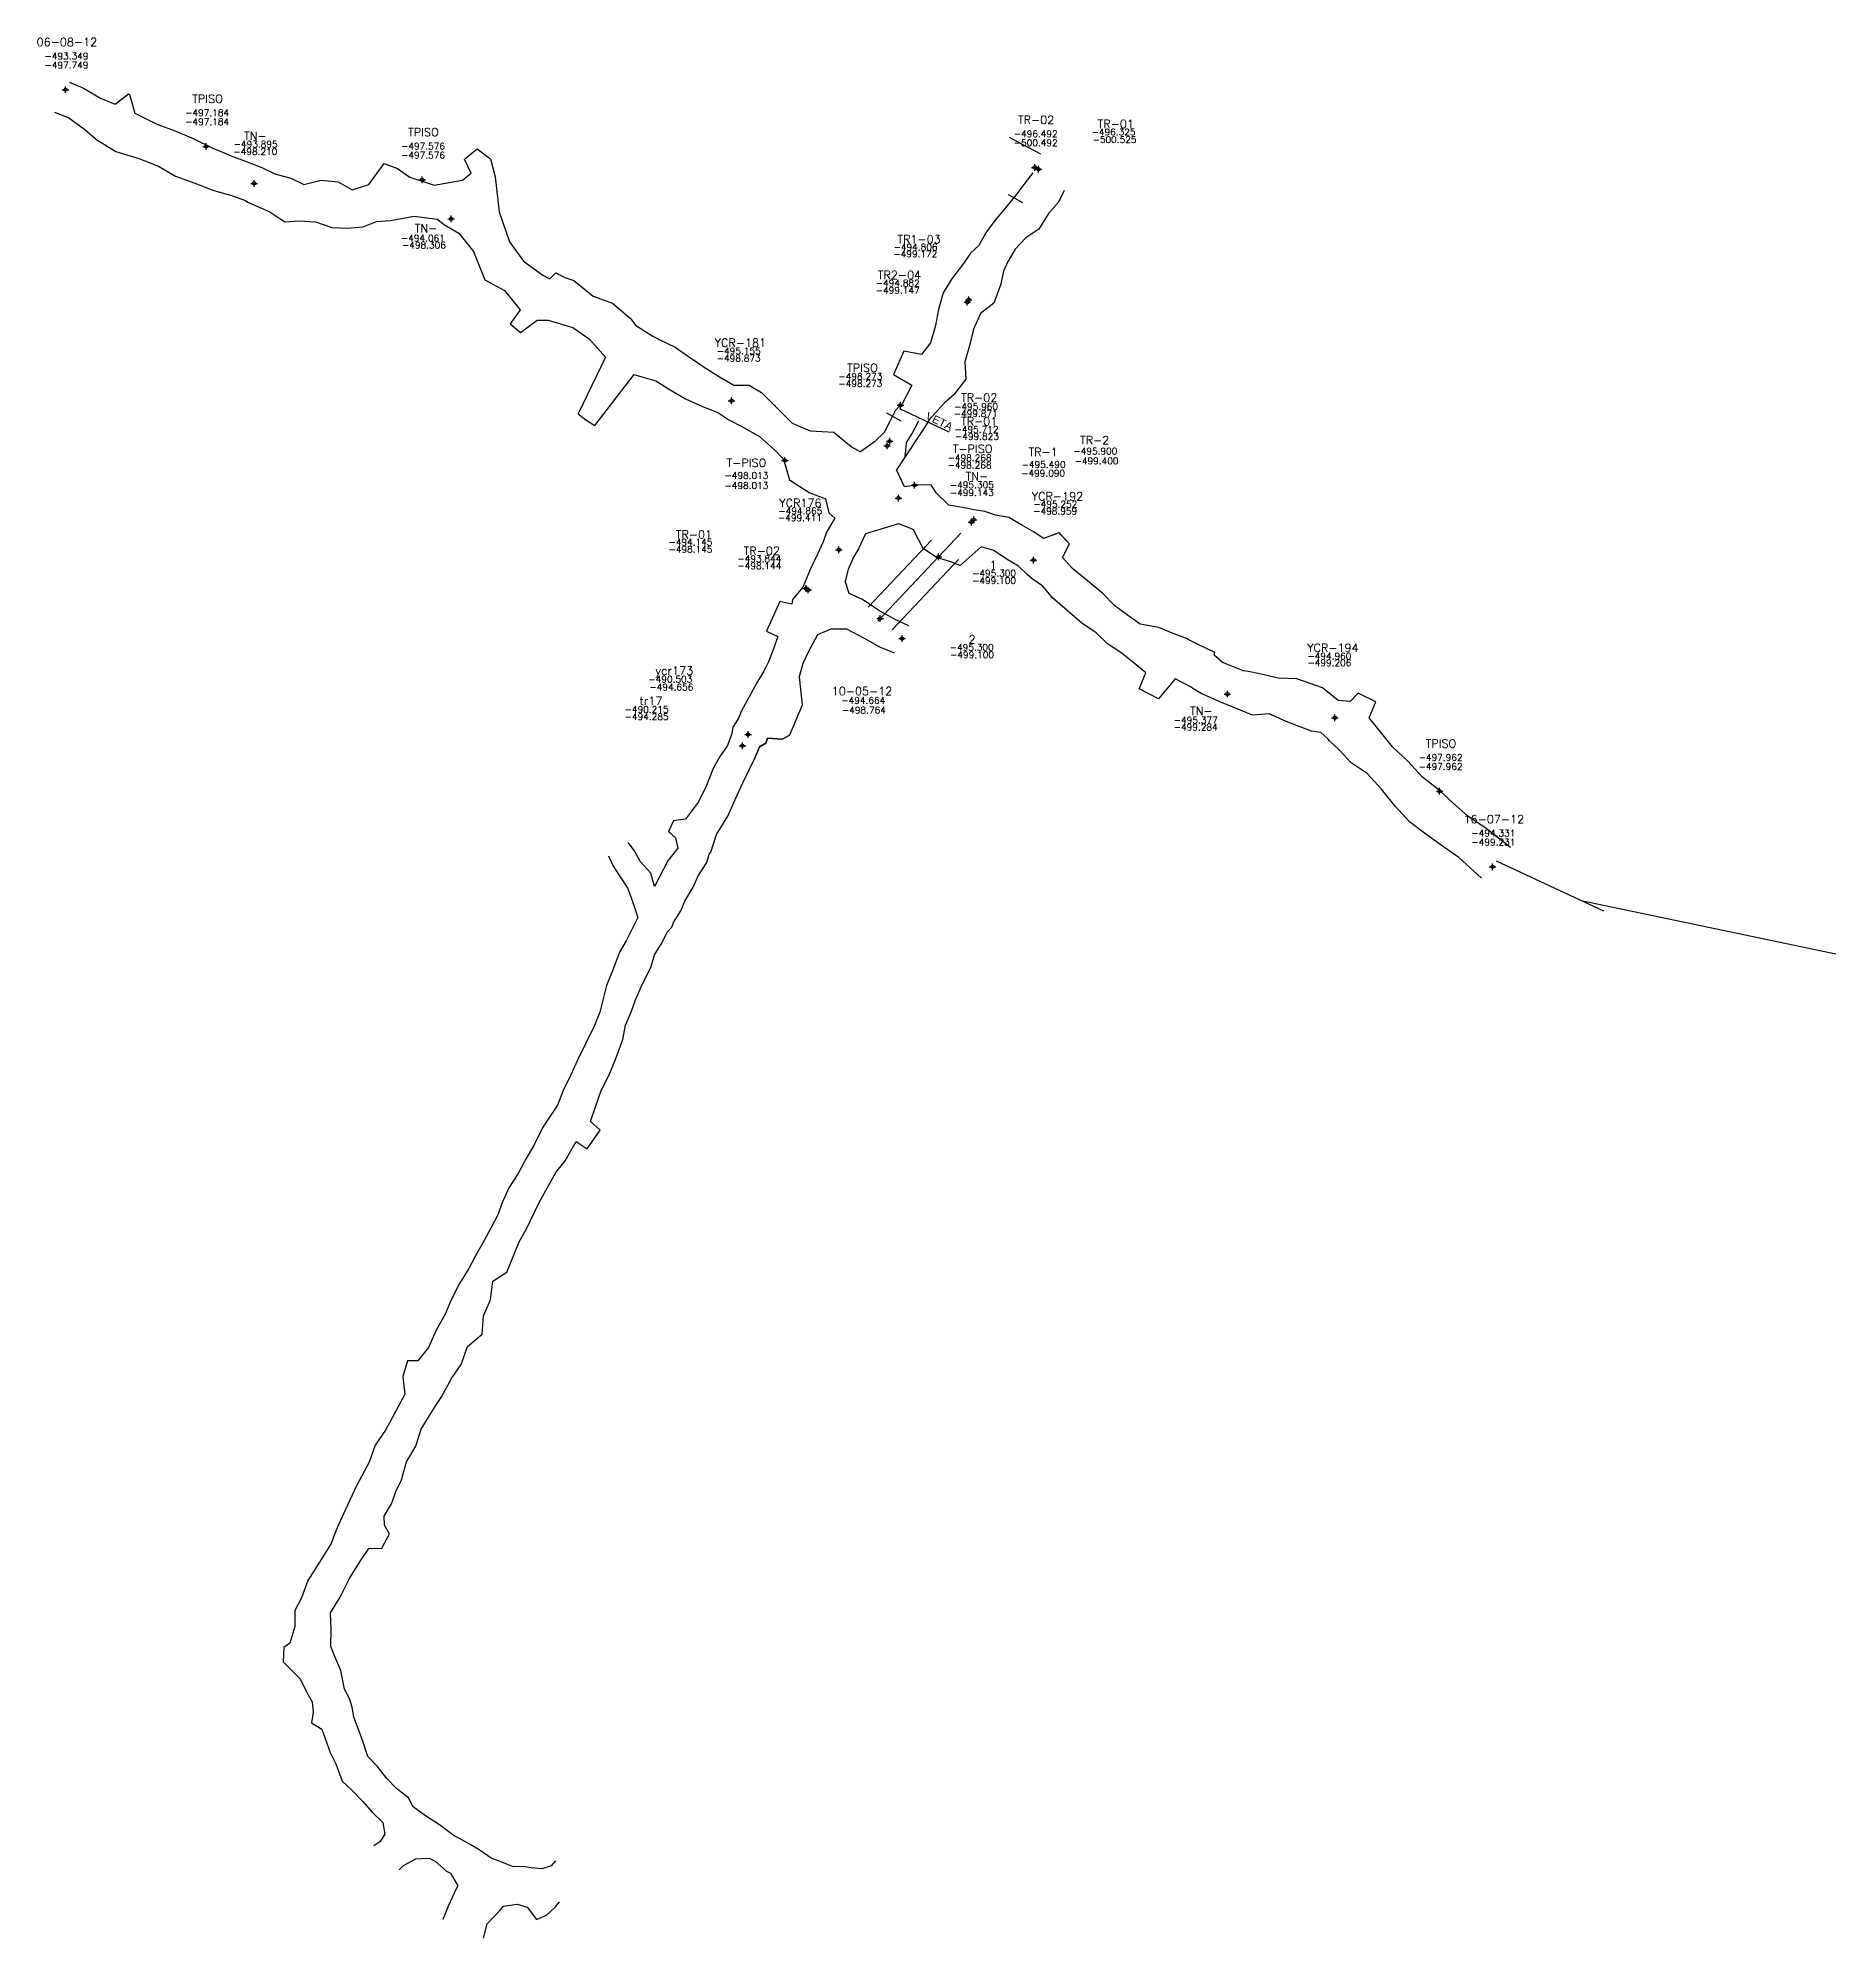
# Model space of a CAD drawing. Extents: x 10643 to 11402, y 9562 to 9851.
# Drawn here: x 10642.8 to 10916.4, y 9562.1 to 9851.2 of the extents above; entities that cross this region are included whole.
import ezdxf
from ezdxf.enums import TextEntityAlignment as Align

# ---------------------------------------------------------------- set-up
doc = ezdxf.new("R2010")
doc.units = 0
doc.header["$MEASUREMENT"] = 0
doc.header["$PDMODE"] = 34
doc.header["$PDSIZE"] = 0.5
for name, color, linetype in [('F-560-7787-E-FIC', 242, 'Continuous'), ('F-560-7787-E-SCR', 242, 'Continuous'), ('F-560-7793-W-FIC', 162, 'Continuous'), ('F-560-7793-W-SCR', 162, 'Continuous'), ('fic', 150, 'Continuous'), ('R-425-7056-NW-SCR', 192, 'Continuous')]:
    doc.layers.add(name, color=color, linetype=linetype)
doc.styles.add('ROMAND', font='romand.shx')
doc.styles.add('ROMANS', font='romans')
doc.styles.get("Standard").update_dxf_attribs({"font": 'ARIAL.TTF'})

# ---------------------------------------------------------------- blocks, each defined once
blk = doc.blocks.new('F2')
blk.add_point((0, 0))
at = {"style": 'ROMAND'}
for tag, height, p in [('NOMBRE', 1.25, (0.2, 6.62)), ('CIELO', 1, (0.14, 4.62)), ('PISO', 1, (0.14, 3.25))]:
    blk.add_attdef(tag, text='', height=height, dxfattribs=at).set_placement(p, align=Align.CENTER)
at = {"style": 'ROMANS', "flags": 1}
for tag, p in [('MINA', (-0.07, -3.26)), ('LOCALIZACION', (-0.07, -4.93)), ('ESTRUCTURA', (-0.07, -6.62)), ('NIVEL', (-0.07, -8.29)), ('FECHA', (-0.07, -11.79)), ('OBRA', (-0.07, -10.12)), ('ATRAS', (-0.07, -13.48)), ('TOPOGRAFO', (2.67, -15.3))]:
    blk.add_attdef(tag, text='', height=1.25, dxfattribs=at).set_placement(p, align=Align.CENTER)

msp = doc.modelspace()

# ---------------------------------------------------------------- linework, layer by layer
at = {"color": 3}
for points in [[(10795.41, 9833.5), (10791.84, 9835.39), (10790.61, 9836.04)], [(10778.74, 9774.75), (10769.12, 9764.58)], [(10782.87, 9771.84), (10772.76, 9761.14)]]:
    msp.add_lwpolyline(points, dxfattribs=at)
for points, elevation in [([(10792.65, 9826.11), (10790.47, 9827.33)], -495.8), ([(10774.14, 9792.88), (10771.95, 9794.09)], -495.8), ([(10721.52, 9573.9), (10720.9, 9573.13), (10719.45, 9572.68), (10717.84, 9572.82), (10716.63, 9573), (10715.13, 9572.95), (10712.95, 9573.83), (10711.77, 9574.3), (10710.08, 9575.47), (10708.66, 9576.31), (10706.95, 9577.3), (10706.12, 9577.68), (10703.88, 9579.35), (10701.74, 9580.7), (10699.91, 9582.09), (10699.16, 9583.45), (10697.36, 9584.9), (10695.9, 9586.42), (10694.39, 9588.29), (10693, 9589.73), (10692.2, 9592.23), (10690.85, 9595.74), (10690.61, 9597.24), (10690.21, 9598.57), (10689.45, 9599.98), (10688.9, 9602.83), (10687.98, 9604.97), (10687.38, 9606.47), (10687.4, 9609.13), (10687.33, 9611.62), (10688.77, 9614), (10690.26, 9616.91), (10691.99, 9619.67), (10693.15, 9621.4), (10695.12, 9621.46), (10696.29, 9623.63), (10695.52, 9624.94), (10695.46, 9626.32), (10696.58, 9628.18), (10697.3, 9630.15), (10698.1, 9631.84), (10698.88, 9634.56), (10700.28, 9636.95), (10701.1, 9639.53), (10701.94, 9640.87), (10702.96, 9642.56), (10704.18, 9644.48), (10705.74, 9647.24), (10707.19, 9649.39), (10708.17, 9652.12), (10710.38, 9653.98), (10710.59, 9656.77), (10711.65, 9659.24), (10712, 9662.07), (10714.16, 9663.4), (10716, 9668.02), (10717.1, 9669.91), (10719.04, 9674.02), (10721.62, 9678.61), (10723.02, 9680.36), (10724.69, 9683.3), (10726.36, 9682.17), (10728.34, 9685.05), (10726.86, 9686.34), (10727.64, 9688.6), (10728.51, 9691.04), (10729.69, 9693.44), (10730.7, 9695.92), (10731.79, 9698.81), (10732.21, 9701.02), (10733.13, 9703.11), (10733.71, 9704.85), (10734.8, 9707.29), (10736.03, 9709.78), (10736.61, 9711.7), (10737.76, 9713.57), (10738.55, 9715.17), (10739.26, 9715.93), (10739.48, 9716.6), (10740.59, 9718.38), (10741.2, 9719.85), (10742.48, 9721.99), (10743.23, 9723.73), (10744.56, 9725.73), (10744.93, 9727), (10745.2, 9727.31), (10746.06, 9729.98), (10747.77, 9732.78), (10748.9, 9735.31), (10750.03, 9737.85), (10750.95, 9739.72), (10751.82, 9741.49), (10752.6, 9743.32), (10753.54, 9743.88), (10753.8, 9744.64), (10756.08, 9744.51), (10757.15, 9745.1)], -468.14), ([(10747.69, 9743.52), (10746.55, 9741.87), (10745.54, 9740.05), (10744.5, 9737.47), (10743.28, 9734.98), (10741.3, 9732.31), (10739.52, 9732.08), (10738.73, 9730.48), (10739.81, 9729.51), (10740.16, 9727.9), (10738.66, 9725.99), (10736.63, 9722.11), (10736.07, 9724.13), (10734.46, 9725.82), (10733.58, 9727.5), (10732.61, 9728.77)], -490.37), ([(10729.61, 9726.78), (10730.25, 9725.28), (10731.3, 9723.71), (10732.57, 9721.8), (10733.29, 9719.65), (10734.07, 9717.39), (10732.31, 9713.82), (10731.27, 9712.12), (10730.31, 9709.5), (10729.31, 9707.01), (10728.83, 9705.23), (10728.27, 9702.97), (10727.48, 9700.93), (10726.12, 9698.18), (10724.94, 9695.78), (10723.85, 9693.34), (10722.71, 9691.04), (10721.83, 9688.82), (10719.63, 9685.49), (10718.26, 9682.68), (10717.12, 9680.81), (10715.86, 9678.44), (10714.45, 9676.25), (10713.45, 9673.98), (10712.75, 9672.17), (10711.74, 9670.24), (10710.69, 9668.22), (10709.37, 9665.9), (10708.36, 9663.96), (10706.95, 9661.69), (10705.71, 9659.31), (10704.7, 9656.94), (10703.38, 9654.61), (10702.23, 9651.97), (10700.59, 9649.92), (10699.03, 9649.95), (10698.33, 9647.53), (10698.64, 9644.89), (10697.71, 9643.15), (10695.7, 9639.41), (10694.12, 9637.12), (10693.17, 9634.5), (10691.3, 9631.02), (10689.88, 9627.98), (10688.51, 9625.01), (10688.13, 9624.1), (10687.42, 9622.13), (10685.64, 9619.29), (10683.88, 9616.51), (10682.88, 9613.9), (10681.88, 9611.96), (10681.9, 9609.54), (10681.13, 9607), (10680.23, 9606.34), (10680.13, 9604.17), (10682.62, 9601.61), (10683.91, 9599.14), (10684.5, 9598.09), (10684.69, 9596.47), (10684.44, 9594.89), (10686, 9593.89), (10687.24, 9590.34), (10688.1, 9588.65), (10689.1, 9586), (10690.56, 9584.62), (10692.22, 9582.89), (10693.6, 9581.31), (10695.27, 9579.71), (10695.58, 9577.94), (10694.81, 9576.76), (10693.88, 9576.16)], -488.12), ([(10697.74, 9572.53), (10698.44, 9573.18), (10700.27, 9574.18), (10702.32, 9574.26), (10703.25, 9573.83), (10704.97, 9572.3), (10705.55, 9572.01), (10706.7, 9570.06), (10706.37, 9569.53), (10705.22, 9566.98), (10704.4, 9564.93)], -467.34), ([(10710.6, 9562.14), (10711.14, 9564.31), (10713.2, 9566.45), (10713.65, 9566.97), (10715.71, 9567.28), (10717.25, 9566.83), (10718.64, 9564.96), (10720.17, 9565.62), (10721.54, 9566.86), (10722.16, 9567.63)], -470.66)]:
    msp.add_lwpolyline(points, dxfattribs=dict(elevation=elevation))
at = {"color": 1}
msp.add_lwpolyline([(10781.42, 9791.19), (10773.92, 9794.77)], dxfattribs=at)
at = {"color": 1, "elevation": -495.3}
msp.add_lwpolyline([(10783.23, 9775.86), (10770.57, 9762.46)], dxfattribs=at)
for points in [[(10864.69, 9726.02), (10881, 9718.39)], [(10877.84, 9719.92), (10916.37, 9711.84)]]:
    msp.add_lwpolyline(points)
at = {"layer": 'F-560-7787-E-SCR'}
for points in [[(10779.47, 9782, -494.37), (10779.47, 9782, -494.37), (10778.72, 9783.19, -495.15), (10776.38, 9783.15, -495.49), (10774.63, 9782.91, -495.42), (10773.41, 9785.47, -495.23), (10773.41, 9785.47, -495.23)], [(10779.47, 9782, -499.27), (10779.47, 9782, -499.27), (10778.72, 9783.19, -499.65), (10776.38, 9783.15, -499.99), (10774.63, 9782.91, -499.72), (10773.41, 9785.47, -499.63), (10773.41, 9785.47, -499.63)], [(10785.25, 9779.38, -499.26), (10783.75, 9779.67, -499.24), (10781.39, 9780.12, -499), (10779.47, 9782, -499.27)], [(10785.25, 9779.38, -495.29), (10783.75, 9779.67, -495.14), (10781.39, 9780.12, -493.6), (10779.47, 9782, -494.37), (10779.47, 9782, -494.37)], [(10795.8, 9775.02, -495.25), (10794.36, 9776.01, -495.34), (10792.62, 9777.03, -495.54), (10790.52, 9778.21, -495.02), (10788.5, 9778.59, -495.12), (10786.87, 9779.12, -495.31), (10785.25, 9779.38, -495.29)], [(10795.8, 9775.02, -499.25), (10794.36, 9776.01, -499.24), (10792.62, 9777.03, -499.24), (10790.52, 9778.21, -499.22), (10788.5, 9778.59, -499.22), (10786.87, 9779.12, -499.11), (10785.25, 9779.38, -499.26)], [(10775.99, 9776.34, -495.14), (10775.99, 9776.34, -495.14), (10775.99, 9776.34, -495.14), (10775.37, 9776.63, -495.49), (10773.75, 9777.28, -495.42), (10772.05, 9776.74, -495.24), (10768.7, 9775.75, -495.15)], [(10775.99, 9776.34, -499.34), (10775.99, 9776.34, -499.34), (10775.99, 9776.34, -499.34), (10775.37, 9776.63, -499.99), (10773.75, 9777.28, -499.72), (10772.05, 9776.74, -499.84), (10768.7, 9775.75, -499.65)], [(10781.71, 9771.47, -499.1), (10779.53, 9772.13, -499), (10777.49, 9773.53, -499.27), (10775.99, 9776.34, -499.34)], [(10781.71, 9771.47, -495.4), (10779.53, 9772.13, -493.6), (10777.49, 9773.53, -494.37), (10775.99, 9776.34, -495.14)], [(10826.22, 9754.91, -495.38), (10823.02, 9756.15, -494.94), (10821.76, 9757.26, -494.93), (10821.88, 9757.67, -494.93), (10819.43, 9758.87, -495.2), (10817.78, 9759.65, -494.88), (10817.53, 9759.82, -494.88), (10815.52, 9760.6, -494.76), (10813.34, 9761.5, -494.73), (10810.52, 9761.99, -494.61), (10808.55, 9763.36, -494.78), (10806.63, 9764.8, -494.76), (10804.78, 9766.69, -495.13), (10800.21, 9770.46, -494.77), (10800.21, 9770.46, -494.77), (10798.68, 9772.12, -495.25), (10799.76, 9774.23, -495.23), (10798.15, 9775.89, -495.23), (10795.8, 9775.02, -495.25)], [(10826.22, 9754.91, -499.28), (10823.02, 9756.15, -499.34), (10821.76, 9757.26, -499.33), (10821.88, 9757.67, -499.33), (10819.43, 9758.87, -499.3), (10817.78, 9759.65, -499.28), (10817.53, 9759.82, -499.28), (10815.52, 9760.6, -499.26), (10813.34, 9761.5, -499.23), (10810.52, 9761.99, -499.21), (10808.55, 9763.36, -499.18), (10806.63, 9764.8, -499.16), (10804.78, 9766.69, -499.13), (10800.21, 9770.46, -499.07), (10800.21, 9770.46, -499.07), (10798.68, 9772.12, -499.05), (10799.75, 9774.23, -499.03), (10798.17, 9775.89, -499.03), (10795.8, 9775.02, -499.25)], [(10793.29, 9769.57, -495.25), (10791.98, 9770.83, -495.34), (10790.25, 9771.85, -495.54), (10788.23, 9773.21, -495.02), (10786.29, 9773.77, -495.12), (10783.12, 9770.94, -495.31), (10781.71, 9771.47, -495.4)], [(10793.29, 9769.57, -499.25), (10791.98, 9770.83, -499.24), (10790.25, 9771.85, -499.24), (10788.23, 9773.21, -499.22), (10786.29, 9773.77, -499.22), (10783.12, 9770.94, -499.11), (10781.71, 9771.47, -499.1)], [(10822.86, 9750.06, -495.38), (10819.78, 9751.46, -494.94), (10818.49, 9752.23, -494.93), (10818.24, 9752.4, -494.93), (10815.85, 9753.69, -495.2), (10813.29, 9750.66, -494.88), (10810.36, 9752.18, -494.88), (10811.37, 9754.6, -494.76), (10809.59, 9756.07, -494.73), (10807.57, 9757.71, -494.61), (10805.54, 9759, -494.78), (10803.79, 9760.69, -494.76), (10801.65, 9762.17, -495.13), (10797.14, 9766.02, -494.77), (10797.14, 9766.02, -494.77), (10795.67, 9767.76, -495.25), (10794.35, 9768.67, -495.23), (10794.11, 9768.84, -495.23), (10793.29, 9769.57, -495.25)], [(10822.86, 9750.06, -499.28), (10819.78, 9751.46, -499.34), (10818.49, 9752.23, -499.33), (10818.24, 9752.4, -499.33), (10815.85, 9753.69, -499.3), (10813.29, 9750.66, -499.28), (10810.36, 9752.18, -499.28), (10811.37, 9754.6, -499.26), (10809.59, 9756.07, -499.23), (10807.57, 9757.71, -499.21), (10805.54, 9759, -499.18), (10803.79, 9760.69, -499.16), (10801.65, 9762.17, -499.13), (10797.14, 9766.02, -499.07), (10797.14, 9766.02, -499.07), (10795.67, 9767.76, -499.05), (10794.35, 9768.67, -499.03), (10794.11, 9768.84, -499.03), (10793.29, 9769.57, -499.25)], [(10842.46, 9750.23, -494.67), (10840.63, 9750.37, -494.97), (10838.22, 9752.31, -495.2), (10834.34, 9753.69, -494.94), (10831.48, 9753.78, -495.27), (10829.15, 9754.36, -495), (10826.7, 9754.87, -494.93), (10826.12, 9754.91, -495.35)], [(10842.46, 9750.23, -499.27), (10840.63, 9750.37, -498.87), (10838.22, 9752.31, -499.1), (10834.34, 9753.69, -499.14), (10831.48, 9753.78, -499.17), (10829.15, 9754.36, -499.2), (10826.7, 9754.87, -499.23), (10826.22, 9754.91, -499.28)], [(10838, 9745.51, -494.67), (10838, 9745.51, -494.67), (10836.58, 9745.71, -495.2), (10832.72, 9747.19, -494.94), (10830.13, 9748.35, -495.27), (10827.6, 9748.15, -495), (10825.28, 9749.14, -494.93), (10822.86, 9750.06, -495.38)], [(10838, 9745.51, -499.27), (10838, 9745.51, -499.27), (10836.58, 9745.71, -499.1), (10832.72, 9747.19, -499.14), (10830.13, 9748.35, -499.17), (10827.6, 9748.15, -499.2), (10825.28, 9749.14, -499.23), (10822.86, 9750.06, -499.28)], [(10866.86, 9728, -494.33), (10863.17, 9730.93, -494.61), (10860.28, 9732.83, -494.59), (10858.11, 9734.75, -494.28), (10856, 9736.75, -494.66), (10853.47, 9738.73, -493.95), (10851.21, 9741.14, -494.53), (10848.88, 9743.34, -494.71), (10847.05, 9745.62, -494.7), (10845.36, 9747.77, -494.59), (10846.38, 9750.16, -494.58), (10843.68, 9751.52, -494.58), (10842.46, 9750.23, -494.67)], [(10866.86, 9728, -499.23), (10863.17, 9730.93, -499.11), (10860.28, 9732.83, -499.09), (10858.11, 9734.75, -499.18), (10856, 9736.75, -499.16), (10853.47, 9738.73, -499.15), (10851.21, 9741.14, -499.13), (10848.88, 9743.34, -499.01), (10847.05, 9745.62, -499.1), (10845.36, 9747.77, -499.29), (10846.38, 9750.16, -499.28), (10843.68, 9751.52, -499.28), (10842.46, 9750.23, -499.27)], [(10862.46, 9723.34, -494.33), (10858.97, 9726.5, -494.61), (10856.16, 9728.47, -494.59), (10853.78, 9730.18, -494.28), (10851.47, 9731.95, -494.66), (10849.28, 9734.29, -493.95), (10847.22, 9736.92, -494.53), (10845.03, 9739.27, -494.71), (10842.58, 9740.9, -494.7), (10840.76, 9742.9, -494.59), (10839.31, 9744.27, -494.58), (10839.09, 9744.48, -494.58), (10838, 9745.51, -494.67)], [(10862.46, 9723.34, -499.23), (10858.97, 9726.5, -499.11), (10856.16, 9728.47, -499.09), (10853.78, 9730.18, -499.18), (10851.47, 9731.95, -499.16), (10849.28, 9734.29, -499.15), (10847.22, 9736.92, -499.13), (10845.03, 9739.27, -499.01), (10842.58, 9740.9, -499.1), (10840.76, 9742.9, -499.29), (10839.31, 9744.27, -499.28), (10839.09, 9744.48, -499.28), (10838, 9745.51, -499.27)]]:
    msp.add_polyline3d(points, dxfattribs=at)
at = {"layer": 'F-560-7793-W-SCR'}
for elevation in [-498.31, -493.92]:
    msp.add_lwpolyline([(10708.69, 9830.6), (10707.7, 9832.75)], dxfattribs=dict(at, elevation=elevation))
for points in [[(10647.58, 9844.46, -493.35), (10649.71, 9843.51, -493.47), (10652.31, 9841.99, -493.31), (10654.55, 9841.11, -492.83), (10656.56, 9842.68, -492.85), (10656.73, 9842.59, -492.85), (10657.55, 9839.73, -492.87), (10660.77, 9838.12, -493.51), (10663.77, 9836.97, -493.44), (10666.54, 9835.81, -493.28), (10669.32, 9834.43, -493.31), (10672.18, 9833.23, -494.15), (10674.65, 9832.34, -493.87), (10676.88, 9831.45, -493.8)], [(10647.58, 9844.46, -497.75), (10649.71, 9843.51, -497.77), (10652.31, 9841.99, -497.81), (10654.55, 9841.11, -497.73), (10656.56, 9842.68, -497.75), (10656.73, 9842.59, -497.75), (10657.55, 9839.73, -497.77), (10660.77, 9838.12, -497.91), (10663.77, 9836.97, -497.84), (10666.54, 9835.81, -497.88), (10669.32, 9834.43, -497.91), (10672.18, 9833.23, -497.95), (10674.65, 9832.34, -497.97), (10676.88, 9831.45, -497.9)], [(10645.31, 9839.89, -493.35), (10647.49, 9839.03, -493.47), (10649.95, 9837.25, -493.31), (10651.83, 9835.64, -492.83), (10652.77, 9835.06, -492.85), (10652.95, 9834.98, -492.85), (10654.65, 9833.91, -492.87), (10658.14, 9832.84, -493.51), (10661.14, 9831.69, -493.44), (10663.74, 9830.17, -493.28), (10666.65, 9829.06, -493.31), (10669.56, 9827.95, -494.15), (10672.11, 9827.24, -493.87), (10674.39, 9826.44, -493.8)], [(10645.31, 9839.89, -497.75), (10647.49, 9839.03, -497.77), (10649.95, 9837.25, -497.81), (10651.83, 9835.64, -497.73), (10652.77, 9835.06, -497.75), (10652.95, 9834.98, -497.75), (10654.65, 9833.91, -497.77), (10658.14, 9832.84, -497.91), (10661.14, 9831.69, -497.84), (10663.74, 9830.17, -497.88), (10666.65, 9829.06, -497.91), (10669.56, 9827.95, -497.95), (10672.11, 9827.24, -497.97), (10674.39, 9826.44, -497.9)], [(10707.7, 9832.75, -498.31), (10709.65, 9834.28, -498.32), (10711.64, 9832.77, -498.33), (10712.37, 9830.03, -498.15), (10712.99, 9824.74, -498.29), (10714.55, 9820.16, -498.43), (10716.69, 9817.22, -498.47), (10719.6, 9815.09, -498.31), (10720.66, 9814.52, -498.42), (10721.62, 9815.45, -498.42), (10722.94, 9814.72, -498.44), (10724.33, 9814.29, -498.46), (10727.3, 9811.89, -498.5), (10730.2, 9810.85, -498.63), (10732.95, 9808.47, -498.77), (10733.73, 9807.48, -498.69), (10734.99, 9806.66, -498.6), (10736.34, 9805.79, -498.52), (10737.14, 9805.42, -498.78), (10737.14, 9805.42, -498.78)], [(10707.7, 9832.75, -493.92), (10709.65, 9834.28, -493.92), (10711.64, 9832.77, -493.93), (10712.37, 9830.03, -492.95), (10712.99, 9824.74, -494.19), (10714.55, 9820.16, -494.43), (10716.69, 9817.22, -494.57), (10719.6, 9815.09, -494.51), (10720.66, 9814.52, -494.42), (10721.62, 9815.45, -494.42), (10722.94, 9814.72, -493.84), (10724.33, 9814.29, -493.56), (10727.3, 9811.89, -493.2), (10730.2, 9810.85, -493.33), (10732.95, 9808.47, -494.27), (10733.73, 9807.48, -494.39), (10734.99, 9806.66, -494.6), (10736.34, 9805.79, -494.62), (10737.14, 9805.42, -494.6), (10737.14, 9805.42, -494.6)], [(10676.88, 9831.45, -497.9), (10678.83, 9830.48, -498.22), (10681.27, 9829.85, -498.22), (10683.26, 9828.88, -498.22), (10685.87, 9829.54, -498.22), (10688.46, 9829.29, -498.22), (10690.62, 9828.09, -498.22), (10693.14, 9828.86, -498.22), (10695.49, 9832.08, -498.22), (10697.5, 9831.31, -498.22)], [(10676.88, 9831.45, -493.8), (10678.83, 9830.48, -494.02), (10681.27, 9829.85, -493.62), (10683.26, 9828.88, -493.72), (10685.87, 9829.54, -493.92), (10688.46, 9829.29, -493.92), (10690.62, 9828.09, -494.12), (10693.14, 9828.86, -493.22), (10695.49, 9832.08, -493.62), (10697.5, 9831.31, -493.72)], [(10697.5, 9831.31, -498.22), (10697.5, 9831.31, -498.22), (10699.36, 9830, -498.23), (10703.09, 9828.78, -498.27), (10707.41, 9829.55, -498.21), (10708.69, 9830.6, -498.31)], [(10697.5, 9831.31, -493.72), (10697.5, 9831.31, -493.72), (10699.36, 9830, -493.53), (10703.09, 9828.78, -493.67), (10707.41, 9829.55, -493.91), (10708.69, 9830.6, -493.92)], [(10674.39, 9826.44, -497.9), (10674.72, 9826.19, -498.22), (10678.06, 9824.73, -498.22), (10680.38, 9823.21, -498.22), (10682.51, 9823.33, -498.22), (10685.02, 9823.19, -498.22), (10687.53, 9822.35, -498.22), (10689.83, 9822.25, -498.22), (10692.28, 9822.42, -498.22), (10694.31, 9823.26, -498.22), (10696.44, 9823.38, -498.22)], [(10674.39, 9826.44, -493.8), (10674.72, 9826.19, -493.82), (10678.06, 9824.73, -494.02), (10680.38, 9823.21, -493.62), (10682.51, 9823.33, -493.72), (10685.02, 9823.19, -493.92), (10687.53, 9822.35, -493.92), (10689.83, 9822.25, -494.12), (10692.28, 9822.42, -493.22), (10694.31, 9823.26, -493.62), (10696.44, 9823.38, -493.72)], [(10696.44, 9823.38, -493.72), (10696.44, 9823.38, -493.72), (10696.44, 9823.38, -493.72), (10700.05, 9824.08, -493.67), (10703.55, 9823.59, -493.91), (10704.83, 9822.64, -493.92), (10705, 9822.53, -493.93), (10706.82, 9821.47, -492.95), (10709.07, 9818.7, -494.19), (10710.79, 9814.37, -494.43), (10713.81, 9812.77, -494.57), (10716.18, 9809.81, -494.51), (10714.67, 9807.7, -494.42), (10716.23, 9806.36, -494.42), (10718.75, 9808.26, -493.84), (10720.41, 9808.25, -493.56), (10724.2, 9807.11, -493.2), (10726.66, 9805.39, -493.33), (10729.14, 9802.59, -494.27), (10724.98, 9793.97, -494.39), (10726.18, 9793.07, -494.6), (10727.52, 9792.2, -494.62), (10733.53, 9799.99, -494.63), (10733.61, 9799.93, -494.63)], [(10696.44, 9823.38, -498.22), (10696.44, 9823.38, -498.22), (10696.44, 9823.38, -498.22), (10700.05, 9824.08, -498.27), (10703.55, 9823.59, -498.21), (10704.83, 9822.64, -498.32), (10705, 9822.53, -498.33), (10706.82, 9821.47, -498.15), (10709.07, 9818.7, -498.29), (10710.79, 9814.37, -498.43), (10713.81, 9812.77, -498.47), (10716.18, 9809.81, -498.31), (10714.67, 9807.7, -498.42), (10716.23, 9806.36, -498.42), (10718.75, 9808.26, -498.44), (10720.41, 9808.25, -498.46), (10724.2, 9807.11, -498.5), (10726.66, 9805.39, -498.63), (10729.14, 9802.59, -498.77), (10724.98, 9793.97, -498.69), (10726.18, 9793.07, -498.6), (10727.52, 9792.2, -498.52), (10733.53, 9799.99, -498.73), (10733.61, 9799.93, -498.73)], [(10737.14, 9805.42, -498.78), (10737.33, 9805.3, -498.81), (10739.76, 9804.11, -498.94), (10741.91, 9802.63, -498.87), (10744.14, 9801.1, -498.89), (10746.51, 9799.6, -498.92), (10748.67, 9798.34, -498.94), (10751, 9798.37, -498.96), (10752.9, 9797.26, -498.99), (10754.99, 9795.16, -499.22)], [(10737.14, 9805.42, -494.6), (10737.33, 9805.3, -494.61), (10739.76, 9804.11, -494.64), (10741.91, 9802.63, -494.97), (10744.14, 9801.1, -494.99), (10746.51, 9799.6, -494.92), (10748.67, 9798.34, -494.84), (10751, 9798.37, -494.96), (10752.9, 9797.26, -494.79), (10754.99, 9795.16, -495.22)], [(10733.61, 9799.93, -498.73), (10736.79, 9799.01, -498.94), (10738.99, 9797.62, -498.87), (10741.32, 9796.26, -498.89), (10743.89, 9795.11, -498.92), (10746.25, 9794.19, -498.94), (10747.93, 9793.1, -498.96), (10749.88, 9792.08, -498.99), (10752.56, 9790.56, -499.22)], [(10733.61, 9799.93, -494.63), (10736.79, 9799.01, -494.64), (10738.99, 9797.62, -494.97), (10741.32, 9796.26, -494.99), (10743.89, 9795.11, -494.92), (10746.25, 9794.19, -494.84), (10747.93, 9793.1, -494.96), (10749.88, 9792.08, -494.79), (10752.56, 9790.56, -495.22)], [(10754.99, 9795.16, -499.22), (10757.54, 9792.59, -499.33), (10760.27, 9791.42, -499.35), (10763.88, 9791.21, -499.47), (10766.58, 9788.97, -499.61), (10767.97, 9788.23, -499.63), (10767.97, 9788.23, -499.63)], [(10754.99, 9795.16, -495.22), (10757.54, 9792.59, -495.13), (10760.27, 9791.42, -495.15), (10763.88, 9791.21, -495.07), (10766.58, 9788.97, -494.91), (10767.97, 9788.23, -495.23), (10767.97, 9788.23, -495.23)], [(10752.56, 9790.56, -495.22), (10754.89, 9788.54, -494.92), (10756.25, 9787.1, -495.15)], [(10752.56, 9790.56, -499.22), (10754.89, 9788.54, -499.32), (10756.25, 9787.1, -499.35)], [(10756.25, 9787.1, -495.15), (10757.15, 9783.95, -495.07), (10760.12, 9782.01, -494.91), (10762.63, 9781.05, -494.92), (10763.13, 9778.94, -494.69)], [(10756.25, 9787.1, -499.35), (10757.15, 9783.95, -499.47), (10760.12, 9782.01, -499.61), (10762.63, 9781.05, -499.72), (10763.13, 9778.94, -499.79)]]:
    msp.add_polyline3d(points, dxfattribs=at)
at = {"layer": 'R-425-7056-NW-SCR', "elevation": -495.8}
for points in [[(10771.61, 9791.21), (10772.44, 9792.86), (10773.35, 9794.6)], [(10774.91, 9789.54), (10775.8, 9790.99), (10776.84, 9792.92)]]:
    msp.add_lwpolyline(points, dxfattribs=at)
at = {"layer": 'R-425-7056-NW-SCR'}
for points in [[(10794.15, 9830.63, -495.76), (10792.94, 9829.08, -495.63), (10791.56, 9827.23, -494.68), (10789.76, 9825.03, -493.69), (10788.39, 9823.4, -493.45), (10787.01, 9821.54, -494.6), (10785.99, 9819.71, -494.46), (10785.94, 9819.62, -494.45)], [(10794.15, 9830.63, -500.46), (10792.94, 9829.08, -500.43), (10791.56, 9827.23, -500.48), (10789.76, 9825.03, -500.39), (10788.39, 9823.4, -500.05), (10787.01, 9821.54, -499.8), (10785.99, 9819.71, -499.66), (10785.94, 9819.62, -499.65)], [(10798.95, 9827.95, -495.76), (10798.09, 9826.21, -495.63), (10796.54, 9824.45, -494.68), (10795.09, 9822.06, -493.69), (10793.11, 9820.76, -493.45), (10791.46, 9819.05, -494.6), (10790.44, 9817.22, -494.46), (10790.39, 9817.14, -494.45)], [(10798.95, 9827.95, -500.46), (10798.09, 9826.21, -500.43), (10796.54, 9824.45, -500.48), (10795.09, 9822.06, -500.39), (10793.11, 9820.76, -500.05), (10791.46, 9819.05, -499.8), (10790.44, 9817.22, -499.66), (10790.39, 9817.14, -499.65)], [(10785.94, 9819.62, -494.45), (10784.71, 9818.44, -494.99), (10783.61, 9816.88, -494.89), (10781.8, 9814.46, -494.69), (10780.54, 9812.41, -494.39), (10779.8, 9809.85, -494.28), (10779.37, 9807.45, -494.28), (10778.58, 9804.8, -494.58), (10777.25, 9803.03, -494.68), (10774.54, 9803.54, -495.58), (10772.99, 9799.99, -495.58), (10775.78, 9798.35, -495.28), (10774.31, 9795.5, -495.47), (10773.35, 9794.6, -495.8), (10773.35, 9794.6, -495.8)], [(10785.94, 9819.62, -499.65), (10784.71, 9818.44, -499.09), (10783.61, 9816.88, -499.09), (10781.8, 9814.46, -499.09), (10780.54, 9812.41, -499.09), (10779.8, 9809.85, -499.08), (10779.37, 9807.45, -499.08), (10778.58, 9804.8, -499.08), (10777.25, 9803.03, -499.08), (10774.54, 9803.54, -499.08), (10772.99, 9799.99, -499.08), (10775.78, 9798.35, -499.18), (10774.31, 9795.5, -499.07), (10773.35, 9794.6, -499.17), (10773.35, 9794.6, -499.17)], [(10790.39, 9817.14, -494.45), (10789.69, 9815.67, -494.99), (10789.28, 9813.72, -494.89), (10788.26, 9810.85, -494.69), (10786.22, 9809.24, -494.39), (10785.12, 9806.88, -494.28), (10784.61, 9804.53, -494.28), (10783.82, 9801.88, -494.58), (10783.97, 9799.27, -494.68), (10782.31, 9797.11, -495.58), (10782.21, 9796.94, -495.58), (10780.67, 9795.62, -495.28), (10778.5, 9793.17, -495.47), (10777.16, 9791.17, -495.37), (10774.72, 9787.39, -495.66)], [(10790.39, 9817.14, -499.65), (10789.69, 9815.67, -499.09), (10789.28, 9813.72, -499.09), (10788.26, 9810.85, -499.09), (10786.22, 9809.24, -499.09), (10785.12, 9806.88, -499.08), (10784.61, 9804.53, -499.08), (10783.82, 9801.88, -499.08), (10783.97, 9799.27, -499.08), (10782.31, 9797.11, -499.08), (10782.21, 9796.94, -499.08), (10780.67, 9795.62, -499.18), (10778.5, 9793.17, -499.07), (10777.16, 9791.17, -499.17), (10774.72, 9787.39, -499.56)], [(10754.79, 9795.34, -495.21), (10754.99, 9795.16, -495.22)], [(10771.61, 9791.21, -499.5), (10770.08, 9789.74, -499.56), (10767.97, 9788.23, -499.63)], [(10771.61, 9791.21, -495.8), (10770.08, 9789.74, -495.66), (10767.97, 9788.23, -495.23)], [(10774.91, 9789.54, -499.5), (10774.72, 9787.39, -499.56), (10773.41, 9785.47, -499.63)], [(10774.91, 9789.54, -495.8), (10774.72, 9787.39, -495.66), (10773.41, 9785.47, -495.23)], [(10763.13, 9778.94, -499.79), (10764.07, 9778.11, -499.65), (10762.76, 9775.97, -499.4), (10762.26, 9774.54, -499.38)], [(10763.13, 9778.94, -494.69), (10764.07, 9778.11, -495.15), (10762.76, 9775.97, -494.8), (10762.26, 9774.54, -494.88)], [(10768.7, 9775.75, -499.65), (10767.66, 9773.48, -499.4), (10766.89, 9772.19, -499.38)], [(10768.7, 9775.75, -495.15), (10767.66, 9773.48, -494.8), (10766.89, 9772.19, -494.88)], [(10762.26, 9774.54, -499.38), (10761.42, 9772.62, -499.1), (10760.33, 9770.39, -498.69), (10759.2, 9767.63, -498.11), (10757.61, 9765.76, -497.71), (10757.48, 9765.05, -497.72), (10755.67, 9765.44, -497.4)], [(10762.26, 9774.54, -494.88), (10761.42, 9772.62, -494.4), (10760.33, 9770.39, -493.99), (10759.2, 9767.63, -493.41), (10757.61, 9765.76, -493.31), (10757.48, 9765.05, -493.02), (10755.67, 9765.44, -492.7)], [(10766.89, 9772.19, -494.88), (10766.09, 9770.33, -494.4), (10765.64, 9768.55, -494.03)], [(10766.89, 9772.19, -499.38), (10766.09, 9770.33, -499.1), (10765.64, 9768.55, -498.03)], [(10775.29, 9761.76, -494.66), (10773.11, 9762.77, -494.75), (10770.76, 9764.1, -494.03), (10768.24, 9765.75, -493.89), (10766.24, 9766.67, -494.29), (10765.64, 9768.55, -494.03)], [(10775.29, 9761.76, -498.56), (10773.11, 9762.77, -498.45), (10770.76, 9764.1, -498.33), (10768.24, 9765.75, -498.39), (10766.24, 9766.67, -498.09), (10765.64, 9768.55, -498.03)], [(10755.67, 9765.44, -497.4), (10753.65, 9760.94, -497.31), (10755.39, 9760.11, -497.14), (10754.69, 9758.24, -496.89), (10753.95, 9756.28, -496.63), (10753.25, 9754.86, -496.33), (10752.16, 9753.08, -495.96), (10749.79, 9748.71, -494.94), (10749.44, 9747.78, -494.91), (10748.96, 9747.02, -494.8), (10748.52, 9746.35, -494.7)], [(10755.67, 9765.44, -492.7), (10753.65, 9760.94, -492.61), (10755.39, 9760.11, -492.14), (10754.69, 9758.24, -492.19), (10753.95, 9756.28, -491.73), (10753.25, 9754.86, -491.33), (10752.16, 9753.08, -491.26), (10749.79, 9748.71, -490.54), (10749.44, 9747.78, -490.51), (10748.96, 9747.02, -490.5), (10748.52, 9746.35, -490.6)], [(10761.41, 9760.39, -494.03), (10760.06, 9757.82, -492.14), (10759.18, 9756.03, -492.19), (10758.62, 9753.99, -491.73), (10758.82, 9752.12, -491.33), (10759.07, 9749.68, -491.26), (10757.15, 9745.1, -490.54), (10756.08, 9744.51, -490.51), (10753.8, 9744.64, -490.5), (10753.54, 9743.88, -490.6)], [(10761.41, 9760.39, -498.03), (10760.06, 9757.82, -497.14), (10759.18, 9756.03, -496.89), (10758.62, 9753.99, -496.63), (10758.82, 9752.12, -496.33), (10759.07, 9749.68, -495.96), (10757.15, 9745.1, -494.94), (10756.08, 9744.51, -494.91), (10753.8, 9744.64, -494.8), (10753.54, 9743.88, -494.7)], [(10773.12, 9757.58, -494.66), (10770.9, 9758.51, -494.75), (10768.55, 9759.84, -494.03), (10765.89, 9761.22, -493.89), (10763.44, 9761.25, -494.29), (10761.41, 9760.39, -494.03)], [(10773.12, 9757.58, -498.56), (10770.9, 9758.51, -498.45), (10768.55, 9759.84, -498.33), (10765.89, 9761.22, -498.39), (10763.44, 9761.25, -498.09), (10761.41, 9760.39, -498.03)], [(10748.52, 9746.35, -494.7), (10748.38, 9745.39, -494.54), (10747.69, 9743.52, -494.37)], [(10748.52, 9746.35, -490.6), (10748.38, 9745.39, -490.44), (10747.69, 9743.52, -490.37)], [(10753.54, 9743.88, -494.7), (10752.6, 9743.32, -494.54), (10751.82, 9741.49, -494.37)], [(10753.54, 9743.88, -490.6), (10752.6, 9743.32, -490.44), (10751.82, 9741.49, -490.37)]]:
    msp.add_polyline3d(points, dxfattribs=at)

# ---------------------------------------------------------------- block references
msp.add_blockref('F2', (10794.47, 9831.47, -496.49)).add_auto_attribs({'NOMBRE': 'TR-02', 'CIELO': '-496.492', 'PISO': '-500.492'})
ref = msp.add_blockref('F2', (10795.05, 9831.2, -496.33))
ref.add_attrib('NOMBRE', 'TR-01', dxfattribs={"height": 1.25, "style": 'ROMAND'}).set_placement((10806.79, 9837.47, -496.33), align=Align.CENTER)
ref.add_attrib('CIELO', '-496.325', dxfattribs={"height": 1, "style": 'ROMAND'}).set_placement((10806.45, 9836.36, -496.33), align=Align.CENTER)
ref.add_attrib('PISO', '-500.525', dxfattribs={"height": 1, "style": 'ROMAND'}).set_placement((10806.6, 9835.2, -496.33), align=Align.CENTER)
ref = msp.add_blockref('F2', (10779.8, 9772.23, -495.3))
ref.add_attrib('NOMBRE', '1', dxfattribs={"height": 1.25, "style": 'ROMAND'}).set_placement((10788.14, 9770.36, -495.3), align=Align.CENTER)
ref.add_attrib('CIELO', '-495.300', dxfattribs={"height": 1, "style": 'ROMAND'}).set_placement((10788.28, 9769.24, -495.3), align=Align.CENTER)
ref.add_attrib('PISO', '-499.100', dxfattribs={"height": 1, "style": 'ROMAND'}).set_placement((10788.28, 9768.12, -495.3), align=Align.CENTER)
ref = msp.add_blockref('F2', (10770.94, 9762.86, -495.3))
ref.add_attrib('NOMBRE', '2', dxfattribs={"height": 1.25, "style": 'ROMAND'}).set_placement((10784.93, 9759.06, -495.3), align=Align.CENTER)
ref.add_attrib('CIELO', '-495.300', dxfattribs={"height": 1, "style": 'ROMAND'}).set_placement((10784.88, 9757.97, -495.3), align=Align.CENTER)
ref.add_attrib('PISO', '-499.100', dxfattribs={"height": 1, "style": 'ROMAND'}).set_placement((10784.93, 9756.83, -495.3), align=Align.CENTER)
at = {"layer": 'F-560-7787-E-FIC'}
ref = msp.add_blockref('F2', (10776.17, 9783.14, -498.27), dxfattribs=at)
ref.add_attrib('NOMBRE', 'T-PISO', dxfattribs={"layer": '0', "height": 1.25, "style": 'ROMAND'}).set_placement((10785.01, 9788.04, -498.27), align=Align.CENTER)
ref.add_attrib('CIELO', '-498.268', dxfattribs={"layer": '0', "height": 1, "style": 'ROMAND'}).set_placement((10784.54, 9786.8, -498.27), align=Align.CENTER)
ref.add_attrib('PISO', '-498.268', dxfattribs={"layer": '0', "height": 1, "style": 'ROMAND'}).set_placement((10784.54, 9785.68, -498.27), align=Align.CENTER)
ref = msp.add_blockref('F2', (10784.82, 9777.52, -495.9), dxfattribs=at)
ref.add_attrib('NOMBRE', 'TR-2', dxfattribs={"layer": '0', "height": 1.25, "style": 'ROMAND'}).set_placement((10803.58, 9789.37, -495.9), align=Align.CENTER)
ref.add_attrib('CIELO', '-495.900', dxfattribs={"layer": '0', "height": 1, "style": 'ROMAND'}).set_placement((10803.69, 9787.82, -495.9), align=Align.CENTER)
ref.add_attrib('PISO', '-499.400', dxfattribs={"layer": '0', "height": 1, "style": 'ROMAND'}).set_placement((10803.86, 9786.33, -495.9), align=Align.CENTER)
ref = msp.add_blockref('F2', (10785.17, 9777.88, -495.49), dxfattribs=at)
ref.add_attrib('NOMBRE', 'TR-1', dxfattribs={"layer": '0', "height": 1.25, "style": 'ROMAND'}).set_placement((10795.74, 9787.55, -495.49), align=Align.CENTER)
ref.add_attrib('CIELO', '-495.490', dxfattribs={"layer": '0', "height": 1, "style": 'ROMAND'}).set_placement((10795.8, 9785.78, -495.49), align=Align.CENTER)
ref.add_attrib('PISO', '-499.090', dxfattribs={"layer": '0', "height": 1, "style": 'ROMAND'}).set_placement((10795.74, 9784.46, -495.49), align=Align.CENTER)
ref = msp.add_blockref('F2', (10773.73, 9781.18, -495.3), dxfattribs=at)
ref.add_attrib('NOMBRE', 'TN-', dxfattribs={"layer": '0', "height": 1.25, "style": 'ROMAND'}).set_placement((10785.66, 9783.86, -495.3), align=Align.CENTER)
ref.add_attrib('CIELO', '-495.305', dxfattribs={"layer": '0', "height": 1, "style": 'ROMAND'}).set_placement((10784.89, 9782.68, -495.3), align=Align.CENTER)
ref.add_attrib('PISO', '-499.143', dxfattribs={"layer": '0', "height": 1, "style": 'ROMAND'}).set_placement((10784.89, 9781.5, -495.3), align=Align.CENTER)
ref = msp.add_blockref('F2', (10794.29, 9771.75, -495.25), dxfattribs=at)
ref.add_attrib('NOMBRE', 'YCR-192', dxfattribs={"layer": '0', "height": 1.25, "style": 'ROMAND'}).set_placement((10797.92, 9780.82, -495.25), align=Align.CENTER)
ref.add_attrib('CIELO', '-495.252', dxfattribs={"layer": '0', "height": 1, "style": 'ROMAND'}).set_placement((10797.6, 9779.75, -495.25), align=Align.CENTER)
ref.add_attrib('PISO', '-498.959', dxfattribs={"layer": '0', "height": 1, "style": 'ROMAND'}).set_placement((10797.57, 9778.69, -495.25), align=Align.CENTER)
ref = msp.add_blockref('F2', (10840.13, 9747.76, -494.96), dxfattribs=at)
ref.add_attrib('NOMBRE', 'YCR-194', dxfattribs={"layer": '0', "height": 1.25, "style": 'ROMAND'}).set_placement((10839.83, 9757.78, -494.96), align=Align.CENTER)
ref.add_attrib('CIELO', '-494.960', dxfattribs={"layer": '0', "height": 1, "style": 'ROMAND'}).set_placement((10839.3, 9756.64, -494.96), align=Align.CENTER)
ref.add_attrib('PISO', '-499.206', dxfattribs={"layer": '0', "height": 1, "style": 'ROMAND'}).set_placement((10839.3, 9755.62, -494.96), align=Align.CENTER)
ref = msp.add_blockref('F2', (10823.77, 9751.37, -495.38), dxfattribs=at)
ref.add_attrib('NOMBRE', 'TN-', dxfattribs={"layer": '0', "height": 1.25, "style": 'ROMAND'}).set_placement((10819.81, 9748.17, -495.38), align=Align.CENTER)
ref.add_attrib('CIELO', '-495.377', dxfattribs={"layer": '0', "height": 1, "style": 'ROMAND'}).set_placement((10818.96, 9746.89, -495.38), align=Align.CENTER)
ref.add_attrib('PISO', '-499.284', dxfattribs={"layer": '0', "height": 1, "style": 'ROMAND'}).set_placement((10818.96, 9745.83, -495.38), align=Align.CENTER)
for p, values in [((10856.07, 9736.59, -497.96), {'NOMBRE': 'TPISO', 'CIELO': '-497.962', 'PISO': '-497.962'}), ((10864.11, 9725.09, -494.33), {'NOMBRE': '16-07-12', 'CIELO': '-494.331', 'PISO': '-499.231'})]:
    msp.add_blockref('F2', p, dxfattribs=at).add_auto_attribs(values)
at = {"layer": 'F-560-7793-W-FIC'}
for p, values in [((10647, 9843.3, -493.35), {'NOMBRE': '06-08-12', 'CIELO': '-493.349', 'PISO': '-497.749'}), ((10668.4, 9834.67, -497.18), {'NOMBRE': 'TPISO', 'CIELO': '-497.184', 'PISO': '-497.184'}), ((10701.25, 9829.59, -497.58), {'NOMBRE': 'TPISO', 'CIELO': '-497.576', 'PISO': '-497.576'})]:
    msp.add_blockref('F2', p, dxfattribs=at).add_auto_attribs(values)
ref = msp.add_blockref('F2', (10675.68, 9829.04, -493.9), dxfattribs=at)
ref.add_attrib('NOMBRE', 'TN-', dxfattribs={"layer": '0', "height": 1.25, "style": 'ROMAND'}).set_placement((10675.88, 9835.65, -493.9), align=Align.CENTER)
ref.add_attrib('CIELO', '-493.895', dxfattribs={"layer": '0', "height": 1, "style": 'ROMAND'}).set_placement((10675.92, 9834.51, -493.9), align=Align.CENTER)
ref.add_attrib('PISO', '-498.210', dxfattribs={"layer": '0', "height": 1, "style": 'ROMAND'}).set_placement((10675.88, 9833.39, -493.9), align=Align.CENTER)
ref = msp.add_blockref('F2', (10705.66, 9823.65, -494.06), dxfattribs=at)
ref.add_attrib('NOMBRE', 'TN-', dxfattribs={"layer": '0', "height": 1.25, "style": 'ROMAND'}).set_placement((10701.84, 9821.59, -494.06), align=Align.CENTER)
ref.add_attrib('CIELO', '-494.061', dxfattribs={"layer": '0', "height": 1, "style": 'ROMAND'}).set_placement((10701.36, 9820.21, -494.06), align=Align.CENTER)
ref.add_attrib('PISO', '-498.306', dxfattribs={"layer": '0', "height": 1, "style": 'ROMAND'}).set_placement((10701.52, 9819.16, -494.06), align=Align.CENTER)
ref = msp.add_blockref('F2', (10748.33, 9795.99, -495.16), dxfattribs=at)
ref.add_attrib('NOMBRE', 'YCR-181', dxfattribs={"layer": '0', "height": 1.25, "style": 'ROMAND'}).set_placement((10749.67, 9804.18, -495.16), align=Align.CENTER)
ref.add_attrib('CIELO', '-495.155', dxfattribs={"layer": '0', "height": 1, "style": 'ROMAND'}).set_placement((10749.43, 9803.05, -495.16), align=Align.CENTER)
ref.add_attrib('PISO', '-498.873', dxfattribs={"layer": '0', "height": 1, "style": 'ROMAND'}).set_placement((10749.42, 9801.95, -495.16), align=Align.CENTER)
ref = msp.add_blockref('F2', (10756.42, 9786.9, -498.01), dxfattribs=at)
ref.add_attrib('NOMBRE', 'T-PISO', dxfattribs={"layer": '0', "height": 1.25, "style": 'ROMAND'}).set_placement((10750.6, 9785.92, -498.01), align=Align.CENTER)
ref.add_attrib('CIELO', '-498.013', dxfattribs={"layer": '0', "height": 1, "style": 'ROMAND'}).set_placement((10750.6, 9784.11, -498.01), align=Align.CENTER)
ref.add_attrib('PISO', '-498.013', dxfattribs={"layer": '0', "height": 1, "style": 'ROMAND'}).set_placement((10750.6, 9782.58, -498.01), align=Align.CENTER)
at = {"layer": 'fic'}
ref = msp.add_blockref('F2', (10784.2, 9810.97, -494.81), dxfattribs=at)
ref.add_attrib('NOMBRE', 'TR1-03', dxfattribs={"layer": '0', "height": 1.25, "style": 'ROMAND'}).set_placement((10776.86, 9819.92, -494.81), align=Align.CENTER)
ref.add_attrib('CIELO', '-494.806', dxfattribs={"layer": '0', "height": 1, "style": 'ROMAND'}).set_placement((10776.32, 9818.85, -494.81), align=Align.CENTER)
ref.add_attrib('PISO', '-499.172', dxfattribs={"layer": '0', "height": 1, "style": 'ROMAND'}).set_placement((10776.29, 9817.81, -494.81), align=Align.CENTER)
ref = msp.add_blockref('F2', (10784.41, 9811.34, -494.88), dxfattribs=at)
ref.add_attrib('NOMBRE', 'TR2-04', dxfattribs={"layer": '0', "height": 1.25, "style": 'ROMAND'}).set_placement((10773.88, 9814.48, -494.88), align=Align.CENTER)
ref.add_attrib('CIELO', '-494.882', dxfattribs={"layer": '0', "height": 1, "style": 'ROMAND'}).set_placement((10773.62, 9813.38, -494.88), align=Align.CENTER)
ref.add_attrib('PISO', '-499.147', dxfattribs={"layer": '0', "height": 1, "style": 'ROMAND'}).set_placement((10773.62, 9812.28, -494.88), align=Align.CENTER)
ref = msp.add_blockref('F2', (10774.03, 9795.3, -498.27), dxfattribs=at)
ref.add_attrib('NOMBRE', 'TPISO', dxfattribs={"layer": '0', "height": 1.25, "style": 'ROMAND'}).set_placement((10768.25, 9800.36, -498.27), align=Align.CENTER)
ref.add_attrib('CIELO', '-498.273', dxfattribs={"layer": '0', "height": 1, "style": 'ROMAND'}).set_placement((10767.94, 9799.19, -498.27), align=Align.CENTER)
ref.add_attrib('PISO', '-498.273', dxfattribs={"layer": '0', "height": 1, "style": 'ROMAND'}).set_placement((10767.94, 9798.09, -498.27), align=Align.CENTER)
ref = msp.add_blockref('F2', (10772.39, 9789.82, -495.96), dxfattribs=at)
ref.add_attrib('NOMBRE', 'TR-02', dxfattribs={"layer": '0', "height": 1.25, "style": 'ROMAND'}).set_placement((10786.01, 9795.83, -495.96), align=Align.CENTER)
ref.add_attrib('CIELO', '-495.960', dxfattribs={"layer": '0', "height": 1, "style": 'ROMAND'}).set_placement((10785.54, 9794.59, -495.96), align=Align.CENTER)
ref.add_attrib('PISO', '-499.871', dxfattribs={"layer": '0', "height": 1, "style": 'ROMAND'}).set_placement((10785.48, 9793.53, -495.96), align=Align.CENTER)
ref = msp.add_blockref('F2', (10772, 9789.12, -495.71), dxfattribs=at)
ref.add_attrib('NOMBRE', 'TR-01', dxfattribs={"layer": '0', "height": 1.25, "style": 'ROMAND'}).set_placement((10786.01, 9792.23, -495.71), align=Align.CENTER)
ref.add_attrib('CIELO', '-495.712', dxfattribs={"layer": '0', "height": 1, "style": 'ROMAND'}).set_placement((10785.6, 9791.11, -495.71), align=Align.CENTER)
ref.add_attrib('PISO', '-499.823', dxfattribs={"layer": '0', "height": 1, "style": 'ROMAND'}).set_placement((10785.66, 9790.05, -495.71), align=Align.CENTER)
ref = msp.add_blockref('F2', (10764.66, 9773.32, -494.86), dxfattribs=at)
ref.add_attrib('NOMBRE', 'YCR176', dxfattribs={"layer": '0', "height": 1.25, "style": 'ROMAND'}).set_placement((10758.81, 9779.8, -494.86), align=Align.CENTER)
ref.add_attrib('CIELO', '-494.865', dxfattribs={"layer": '0', "height": 1, "style": 'ROMAND'}).set_placement((10758.8, 9778.72, -494.86), align=Align.CENTER)
ref.add_attrib('PISO', '-499.411', dxfattribs={"layer": '0', "height": 1, "style": 'ROMAND'}).set_placement((10758.73, 9777.68, -494.86), align=Align.CENTER)
ref = msp.add_blockref('F2', (10759.66, 9767.41, -494.15), dxfattribs=at)
ref.add_attrib('NOMBRE', 'TR-01', dxfattribs={"layer": '0', "height": 1.25, "style": 'ROMAND'}).set_placement((10742.61, 9775.02, -494.15), align=Align.CENTER)
ref.add_attrib('CIELO', '-494.145', dxfattribs={"layer": '0', "height": 1, "style": 'ROMAND'}).set_placement((10742.08, 9773.98, -494.15), align=Align.CENTER)
ref.add_attrib('PISO', '-498.145', dxfattribs={"layer": '0', "height": 1, "style": 'ROMAND'}).set_placement((10742.08, 9772.88, -494.15), align=Align.CENTER)
ref = msp.add_blockref('F2', (10759.99, 9767.2, -493.84), dxfattribs=at)
ref.add_attrib('NOMBRE', 'TR-02', dxfattribs={"layer": '0', "height": 1.25, "style": 'ROMAND'}).set_placement((10752.93, 9772.53, -493.84), align=Align.CENTER)
ref.add_attrib('CIELO', '-493.844', dxfattribs={"layer": '0', "height": 1, "style": 'ROMAND'}).set_placement((10752.57, 9771.45, -493.84), align=Align.CENTER)
ref.add_attrib('PISO', '-498.144', dxfattribs={"layer": '0', "height": 1, "style": 'ROMAND'}).set_placement((10752.57, 9770.37, -493.84), align=Align.CENTER)
ref = msp.add_blockref('F2', (10774.27, 9759.8, -494.66), dxfattribs=at)
ref.add_attrib('NOMBRE', '10-05-12', dxfattribs={"layer": '0', "height": 1.25, "style": 'ROMAND'}).set_placement((10768.18, 9751.19, -494.66), align=Align.CENTER)
ref.add_attrib('CIELO', '-494.664', dxfattribs={"layer": '0', "height": 1, "style": 'ROMAND'}).set_placement((10768.37, 9749.9, -494.66), align=Align.CENTER)
ref.add_attrib('PISO', '-498.764', dxfattribs={"layer": '0', "height": 1, "style": 'ROMAND'}).set_placement((10768.46, 9748.42, -494.66), align=Align.CENTER)
ref = msp.add_blockref('F2', (10750.85, 9745.2, -490.5), dxfattribs=at)
ref.add_attrib('NOMBRE', 'ycr173', dxfattribs={"layer": '0', "height": 1.25, "style": 'ROMAND'}).set_placement((10739.62, 9754.3, -490.5), align=Align.CENTER)
ref.add_attrib('CIELO', '-490.503', dxfattribs={"layer": '0', "height": 1, "style": 'ROMAND'}).set_placement((10739.03, 9753.12, -490.5), align=Align.CENTER)
ref.add_attrib('PISO', '-494.656', dxfattribs={"layer": '0', "height": 1, "style": 'ROMAND'}).set_placement((10739.18, 9751.93, -490.5), align=Align.CENTER)
ref = msp.add_blockref('F2', (10749.99, 9743.5, -490.21), dxfattribs=at)
ref.add_attrib('NOMBRE', 'tr17', dxfattribs={"layer": '0', "height": 1.25, "style": 'ROMAND'}).set_placement((10736.07, 9749.71, -490.21), align=Align.CENTER)
ref.add_attrib('CIELO', '-490.215', dxfattribs={"layer": '0', "height": 1, "style": 'ROMAND'}).set_placement((10735.4, 9748.53, -490.21), align=Align.CENTER)
ref.add_attrib('PISO', '-494.285', dxfattribs={"layer": '0', "height": 1, "style": 'ROMAND'}).set_placement((10735.4, 9747.42, -490.21), align=Align.CENTER)

# ---------------------------------------------------------------- texts
msp.add_text('VETA', height=1.177, rotation=334.061).set_placement((10777.74, 9793.27))

doc.saveas('drawing.dxf')
